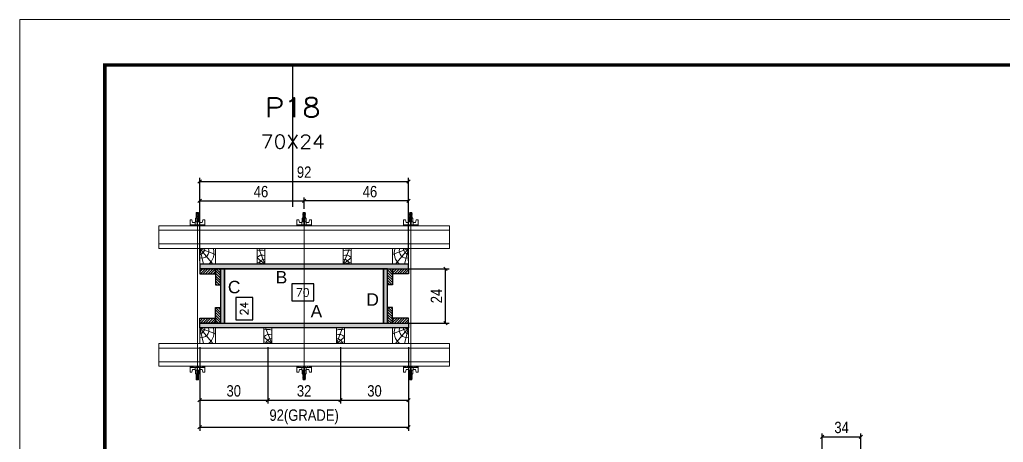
# Model space of a CAD drawing. Header units: millimetres. Extents: x 169816 to 178745, y 96537 to 113647.
# Drawn here: x 171415 to 172281, y 106403 to 106776 of the extents above; entities that cross this region are included whole.
import ezdxf
from ezdxf.enums import TextEntityAlignment as Align

# ---------------------------------------------------------------- set-up
doc = ezdxf.new("R2010")
doc.units = ezdxf.units.MM
doc.linetypes.add('DASHED', pattern=[0.75, 0.5, -0.25])
doc.linetypes.add('HIDDEN', pattern=[0.375, 0.25, -0.125])
for name, color, linetype in [('CHAPA', 1, 'Continuous'), ('COTA', 241, 'Continuous'), ('Cota Seção (2x)', 241, 'Continuous'), ('MEIO_PONT', 93, 'Continuous'), ('Painéis', 200, 'Continuous'), ('SARRAFO', 251, 'Continuous'), ('Texto de Titulo', 7, 'Continuous'), ('Texto Qtd Sarr', 242, 'Continuous'), ('TEXTO_GERAL', 7, 'Continuous')]:
    doc.layers.add(name, color=color, linetype=linetype)
for name, color, linetype, lineweight in [('Folhas', 255, 'Continuous', 9), ('Hachura', 251, 'Continuous', 9), ('Madeira', 126, 'Continuous', 18), ('Perfil Metálico', 224, 'Continuous', 18), ('SARRAFO DE PRESSAO', 251, 'DASHED', 9), ('Texto Seção', 7, 'Continuous', 15)]:
    doc.layers.add(name, color=color, linetype=linetype, lineweight=lineweight)
doc.styles.add('ARIAL', font='arial.ttf')
doc.styles.add('COTA TECNICA', font='techl___.ttf', dxfattribs={"height": 10})
doc.styles.add('COTA TECNICA 2X', font='techl___.ttf', dxfattribs={"height": 10})
doc.styles.add('ROMANS', font='romans.shx')
doc.dimstyles.new('PAINEL', dxfattribs={"dimtxt": 10, "dimasz": 3, "dimexe": 3, "dimexo": 3, "dimgap": 3, "dimtad": 1, "dimdec": 1, "dimzin": 12, "dimdsep": 46, "dimtxsty": 'COTA TECNICA', "dimblk1": 'OBLIQUE', "dimblk2": 'OBLIQUE', "dimsah": 1, "dimcen": 0.9, "dimclrd": 4, "dimclre": 4, "dimclrt": 240, "dimadec": 1, "dimazin": 3, "dimtfac": 1, "dimtdec": 1, "dimtmove": 0, "dimatfit": 3, "dimfxl": 1, "dimtolj": 1, "dimtzin": 12, "dimarcsym": 0})
doc.dimstyles.new('SECAO PILAR', dxfattribs={"dimtxt": 10, "dimasz": 3, "dimexe": 3, "dimexo": 3, "dimgap": 3, "dimtad": 1, "dimdec": 1, "dimlfac": 0.5, "dimzin": 12, "dimdsep": 46, "dimtxsty": 'COTA TECNICA 2X', "dimblk1": 'OBLIQUE', "dimblk2": 'OBLIQUE', "dimsah": 1, "dimcen": 0.9, "dimclrd": 256, "dimclre": 256, "dimclrt": 256, "dimadec": 1, "dimazin": 3, "dimtfac": 1, "dimtdec": 1, "dimtmove": 0, "dimatfit": 3, "dimfxl": 1, "dimtolj": 1, "dimtzin": 12, "dimarcsym": 0})
doc.dimstyles.new('SECÇÃO 2', dxfattribs={"dimtxt": 7, "dimasz": 6, "dimexe": 0.18, "dimexo": 2, "dimgap": -4, "dimtad": 3, "dimdec": 1, "dimlfac": 0.5, "dimzin": 12, "dimdsep": 46, "dimtxsty": 'ROMANS', "dimblk": 'ARCHTICK', "dimcen": 0.09, "dimse1": 1, "dimse2": 1, "dimsd1": 1, "dimsd2": 1, "dimclrd": 180, "dimclre": 5, "dimclrt": 1, "dimadec": 0, "dimazin": 3, "dimtfac": 1, "dimtdec": 1, "dimtofl": 0, "dimtmove": 0, "dimatfit": 3, "dimldrblk": 'ARCHTICK', "dimfxl": 1, "dimtolj": 1, "dimtzin": 0, "dimarcsym": 0})

# ---------------------------------------------------------------- blocks, each defined once
blk = doc.blocks.new('9999999999')
at = {"layer": 'Folhas'}
blk.add_lwpolyline([(98138.98, 34190.21), (99623.98, 34190.21), (99623.98, 35240.21), (98138.98, 35240.21)], close=True, dxfattribs=at)
at = {"layer": 'Folhas', "color": 30, "const_width": 3}
blk.add_lwpolyline([(98213.98, 34230.21), (99583.98, 34230.21), (99583.98, 35200.21), (98213.98, 35200.21)], close=True, dxfattribs=at)
blk = doc.blocks.new('titulo1')
at = {"layer": 'Defpoints', "color": 252, "linetype": 'HIDDEN', "ltscale": 2}
blk.add_line((0, 0), (0, 125), dxfattribs=at)
at = {"layer": 'Defpoints', "style": 'ROMANS', "oblique": 15}
blk.add_attdef('FOLHA', text='', height=10, dxfattribs=at).set_placement((0, 15.58), align=Align.MIDDLE_CENTER)
at = {"layer": 'Texto Qtd Sarr', "color": 3, "style": 'ROMANS', "oblique": 15}
for tag, height, p in [('TITULO', 17, (0, 71.45)), ('SEÇÃO', 12, (0, 41.55))]:
    blk.add_attdef(tag, text='', height=height, dxfattribs=at).set_placement(p, align=Align.MIDDLE_CENTER)
blk = doc.blocks.new('*D600')
at = {"layer": 'Cota Seção (2x)', "color": 180, "lineweight": -2, "transparency": 16777216}
for p, q in [((171673.54, 106542.55), (171654.21, 106542.55)), ((171654.21, 106542.55), (171654.21, 106527.55)), ((171673.54, 106527.55), (171673.54, 106542.55)), ((171654.21, 106527.55), (171673.54, 106527.55))]:
    blk.add_line(p, q, dxfattribs=at)
at = {"layer": 'Defpoints', "color": 0, "transparency": 16777216}
for p in [(171735.11, 106523.55), (171595.11, 106507.9), (171735.11, 106507.9)]:
    blk.add_point(p, dxfattribs=at)
at = {"layer": 'Cota Seção (2x)', "color": 1, "transparency": 16777216, "insert": (171663.88, 106535.05), "char_height": 7, "attachment_point": 5, "style": 'ROMANS'}
blk.add_mtext('\\A1;70', dxfattribs=at)
blk = doc.blocks.new('_ArchTick')
at = {"color": 0, "linetype": 'ByBlock', "const_width": 0.15}
blk.add_lwpolyline([(-0.5, -0.5), (0.5, 0.5)], dxfattribs=at)
blk = doc.blocks.new('*D601')
at = {"layer": 'Cota Seção (2x)', "color": 180, "lineweight": -2, "transparency": 16777216}
for p, q in [((171619.9, 106530.65), (171604.9, 106530.65)), ((171604.9, 106530.65), (171604.9, 106510.98)), ((171619.9, 106510.98), (171619.9, 106530.65)), ((171604.9, 106510.98), (171619.9, 106510.98))]:
    blk.add_line(p, q, dxfattribs=at)
at = {"layer": 'Defpoints', "color": 0, "transparency": 16777216}
for p in [(171595.11, 106555.9), (171623.9, 106555.9), (171595.11, 106507.9)]:
    blk.add_point(p, dxfattribs=at)
at = {"layer": 'Cota Seção (2x)', "color": 1, "transparency": 16777216, "insert": (171612.4, 106520.81), "char_height": 7, "attachment_point": 5, "rotation": 90, "style": 'ROMANS'}
blk.add_mtext('\\A1;24', dxfattribs=at)
blk = doc.blocks.new('_Oblique')
at = {"color": 0, "linetype": 'ByBlock', "lineweight": -2}
blk.add_line((-0.5, -0.5), (0.5, 0.5), dxfattribs=at)
blk = doc.blocks.new('*D954')
at = {"layer": 'Cota Seção (2x)', "lineweight": -2, "transparency": 16777216}
for p, q in [((171741.71, 106555.9), (171792.75, 106555.9)), ((171789.75, 106507.9), (171789.75, 106555.9)), ((171741.71, 106507.9), (171792.75, 106507.9))]:
    blk.add_line(p, q, dxfattribs=at)
at = {"layer": 'Defpoints', "color": 0, "transparency": 16777216}
for p in [(171738.71, 106555.9), (171789.75, 106555.9), (171738.71, 106507.9)]:
    blk.add_point(p, dxfattribs=at)
at = {"layer": 'Cota Seção (2x)', "lineweight": -2, "transparency": 16777216, "xscale": 3, "yscale": 3, "zscale": 3}
for p, rotation in [((171789.75, 106555.9), 90), ((171789.75, 106507.9), 270)]:
    blk.add_blockref('_Oblique', p, dxfattribs=dict(at, rotation=rotation))
at = {"layer": 'Cota Seção (2x)', "transparency": 16777216, "insert": (171781.68, 106531.9), "char_height": 10, "attachment_point": 5, "rotation": 90, "style": 'COTA TECNICA 2X'}
blk.add_mtext('\\A1;24', dxfattribs=at)
blk = doc.blocks.new('*D602')
at = {"layer": 'Cota Seção (2x)', "lineweight": -2, "transparency": 16777216}
for p, q in [((171573.11, 106486.9), (171573.11, 106413.12)), ((171757.11, 106486.9), (171757.11, 106413.12)), ((171573.11, 106416.12), (171757.11, 106416.12))]:
    blk.add_line(p, q, dxfattribs=at)
at = {"layer": 'Defpoints', "color": 0, "transparency": 16777216}
for p in [(171573.11, 106489.9), (171757.11, 106489.9), (171757.11, 106416.12)]:
    blk.add_point(p, dxfattribs=at)
at = {"layer": 'Cota Seção (2x)', "lineweight": -2, "transparency": 16777216, "xscale": 3, "yscale": 3, "zscale": 3, "rotation": 180}
blk.add_blockref('_Oblique', (171573.11, 106416.12), dxfattribs=at)
at = {"layer": 'Cota Seção (2x)', "lineweight": -2, "transparency": 16777216, "xscale": 3, "yscale": 3, "zscale": 3}
blk.add_blockref('_Oblique', (171757.11, 106416.12), dxfattribs=at)
at = {"layer": 'Cota Seção (2x)', "transparency": 16777216, "insert": (171665.11, 106425.34), "char_height": 10, "attachment_point": 5, "style": 'COTA TECNICA 2X'}
blk.add_mtext('\\A1;92(GRADE)', dxfattribs=at)
blk = doc.blocks.new('*D603')
at = {"layer": 'Cota Seção (2x)', "lineweight": -2, "transparency": 16777216}
for p, q in [((171697.11, 106486.9), (171697.11, 106436.96)), ((171757.11, 106486.9), (171757.11, 106436.96)), ((171697.11, 106439.96), (171757.11, 106439.96))]:
    blk.add_line(p, q, dxfattribs=at)
at = {"layer": 'Defpoints', "color": 0, "transparency": 16777216}
for p in [(171697.11, 106489.9), (171757.11, 106489.9), (171757.11, 106439.96)]:
    blk.add_point(p, dxfattribs=at)
at = {"layer": 'Cota Seção (2x)', "lineweight": -2, "transparency": 16777216, "xscale": 3, "yscale": 3, "zscale": 3, "rotation": 180}
blk.add_blockref('_Oblique', (171697.11, 106439.96), dxfattribs=at)
at = {"layer": 'Cota Seção (2x)', "lineweight": -2, "transparency": 16777216, "xscale": 3, "yscale": 3, "zscale": 3}
blk.add_blockref('_Oblique', (171757.11, 106439.96), dxfattribs=at)
at = {"layer": 'Cota Seção (2x)', "transparency": 16777216, "insert": (171727.11, 106448.18), "char_height": 10, "attachment_point": 5, "style": 'COTA TECNICA 2X'}
blk.add_mtext('\\A1;30', dxfattribs=at)
blk = doc.blocks.new('*D604')
at = {"layer": 'Cota Seção (2x)', "lineweight": -2, "transparency": 16777216}
for p, q in [((171573.11, 106486.9), (171573.11, 106436.96)), ((171633.11, 106486.9), (171633.11, 106436.96)), ((171573.11, 106439.96), (171633.11, 106439.96))]:
    blk.add_line(p, q, dxfattribs=at)
at = {"layer": 'Defpoints', "color": 0, "transparency": 16777216}
for p in [(171573.11, 106489.9), (171633.11, 106489.9), (171633.11, 106439.96)]:
    blk.add_point(p, dxfattribs=at)
at = {"layer": 'Cota Seção (2x)', "lineweight": -2, "transparency": 16777216, "xscale": 3, "yscale": 3, "zscale": 3, "rotation": 180}
blk.add_blockref('_Oblique', (171573.11, 106439.96), dxfattribs=at)
at = {"layer": 'Cota Seção (2x)', "lineweight": -2, "transparency": 16777216, "xscale": 3, "yscale": 3, "zscale": 3}
blk.add_blockref('_Oblique', (171633.11, 106439.96), dxfattribs=at)
at = {"layer": 'Cota Seção (2x)', "transparency": 16777216, "insert": (171603.11, 106448.18), "char_height": 10, "attachment_point": 5, "style": 'COTA TECNICA 2X'}
blk.add_mtext('\\A1;30', dxfattribs=at)
blk = doc.blocks.new('*D605')
at = {"layer": 'Cota Seção (2x)', "lineweight": -2, "transparency": 16777216}
for p, q in [((171633.11, 106486.9), (171633.11, 106436.96)), ((171697.11, 106486.9), (171697.11, 106436.96)), ((171633.11, 106439.96), (171697.11, 106439.96))]:
    blk.add_line(p, q, dxfattribs=at)
at = {"layer": 'Defpoints', "color": 0, "transparency": 16777216}
for p in [(171633.11, 106489.9), (171697.11, 106489.9), (171697.11, 106439.96)]:
    blk.add_point(p, dxfattribs=at)
at = {"layer": 'Cota Seção (2x)', "lineweight": -2, "transparency": 16777216, "xscale": 3, "yscale": 3, "zscale": 3, "rotation": 180}
blk.add_blockref('_Oblique', (171633.11, 106439.96), dxfattribs=at)
at = {"layer": 'Cota Seção (2x)', "lineweight": -2, "transparency": 16777216, "xscale": 3, "yscale": 3, "zscale": 3}
blk.add_blockref('_Oblique', (171697.11, 106439.96), dxfattribs=at)
at = {"layer": 'Cota Seção (2x)', "transparency": 16777216, "insert": (171665.11, 106448.18), "char_height": 10, "attachment_point": 5, "style": 'COTA TECNICA 2X'}
blk.add_mtext('\\A1;32', dxfattribs=at)
blk = doc.blocks.new('*D606')
at = {"layer": 'Cota Seção (2x)', "lineweight": -2, "transparency": 16777216}
for p, q in [((171573.11, 106562.9), (171573.11, 106636)), ((171573.11, 106633), (171757.11, 106633)), ((171757.11, 106562.9), (171757.11, 106636))]:
    blk.add_line(p, q, dxfattribs=at)
at = {"layer": 'Defpoints', "color": 0, "transparency": 16777216}
for p in [(171757.11, 106633), (171573.11, 106559.9), (171757.11, 106559.9)]:
    blk.add_point(p, dxfattribs=at)
at = {"layer": 'Cota Seção (2x)', "lineweight": -2, "transparency": 16777216, "xscale": 3, "yscale": 3, "zscale": 3, "rotation": 180}
blk.add_blockref('_Oblique', (171573.11, 106633), dxfattribs=at)
at = {"layer": 'Cota Seção (2x)', "lineweight": -2, "transparency": 16777216, "xscale": 3, "yscale": 3, "zscale": 3}
blk.add_blockref('_Oblique', (171757.11, 106633), dxfattribs=at)
at = {"layer": 'Cota Seção (2x)', "transparency": 16777216, "insert": (171665.11, 106641.09), "char_height": 10, "attachment_point": 5, "style": 'COTA TECNICA 2X'}
blk.add_mtext('\\A1;92', dxfattribs=at)
blk = doc.blocks.new('*D579')
at = {"layer": 'Cota Seção (2x)', "lineweight": -2, "transparency": 16777216}
for p, q in [((171573.11, 106596.9), (171573.11, 106618.8)), ((171573.11, 106615.8), (171665.18, 106615.8)), ((171665.18, 106608.7), (171665.18, 106618.8))]:
    blk.add_line(p, q, dxfattribs=at)
at = {"layer": 'Defpoints', "color": 0, "transparency": 16777216}
for p in [(171665.18, 106615.8), (171665.18, 106605.7), (171573.11, 106593.9)]:
    blk.add_point(p, dxfattribs=at)
at = {"layer": 'Cota Seção (2x)', "lineweight": -2, "transparency": 16777216, "xscale": 3, "yscale": 3, "zscale": 3, "rotation": 180}
blk.add_blockref('_Oblique', (171573.11, 106615.8), dxfattribs=at)
at = {"layer": 'Cota Seção (2x)', "lineweight": -2, "transparency": 16777216, "xscale": 3, "yscale": 3, "zscale": 3}
blk.add_blockref('_Oblique', (171665.18, 106615.8), dxfattribs=at)
at = {"layer": 'Cota Seção (2x)', "transparency": 16777216, "insert": (171627.11, 106623.9), "char_height": 10, "attachment_point": 5, "style": 'COTA TECNICA 2X'}
blk.add_mtext('\\A1;46', dxfattribs=at)
blk = doc.blocks.new('*D580')
at = {"layer": 'Cota Seção (2x)', "lineweight": -2, "transparency": 16777216}
for p, q in [((171665.18, 106608.7), (171665.18, 106618.8)), ((171757.11, 106615.8), (171665.18, 106615.8)), ((171757.11, 106596.9), (171757.11, 106618.8))]:
    blk.add_line(p, q, dxfattribs=at)
at = {"layer": 'Defpoints', "color": 0, "transparency": 16777216}
for p in [(171665.18, 106615.8), (171665.18, 106605.7), (171757.11, 106593.9)]:
    blk.add_point(p, dxfattribs=at)
at = {"layer": 'Cota Seção (2x)', "lineweight": -2, "transparency": 16777216, "xscale": 3, "yscale": 3, "zscale": 3, "rotation": 180}
blk.add_blockref('_Oblique', (171665.18, 106615.8), dxfattribs=at)
at = {"layer": 'Cota Seção (2x)', "lineweight": -2, "transparency": 16777216, "xscale": 3, "yscale": 3, "zscale": 3}
blk.add_blockref('_Oblique', (171757.11, 106615.8), dxfattribs=at)
at = {"layer": 'Cota Seção (2x)', "transparency": 16777216, "insert": (171723.11, 106623.9), "char_height": 10, "attachment_point": 5, "style": 'COTA TECNICA 2X'}
blk.add_mtext('\\A1;46', dxfattribs=at)
blk = doc.blocks.new('C')
at = {"layer": 'Hachura', "color": 0}
for p, q in [((0, 3.22), (0, -3.22)), ((0.45, 3.22), (0, 3.22)), ((0.46, 3.16), (0, 3.16)), ((0.46, 3.05), (0, 3.05)), ((0.46, 2.88), (0, 2.88)), ((0, 2.75), (0, -1.16)), ((0.46, 2.65), (0, 2.65)), ((0.46, 2.23), (0, 2.23)), ((0.46, 1.51), (0, 1.51)), ((0.39, 0.49), (0.17, 0.49)), ((0.45, -3.23), (0.45, 3.22)), ((0.45, 3.22), (2.58, 3.22)), ((1.74, 0.97), (0.45, 0.97)), ((1.45, 0.1), (0.45, 0.1)), ((1.35, 1.94), (1.35, 0.96)), ((2.58, 2.39), (1.47, 2.09)), ((1.74, -0.97), (1.74, 0.97)), ((1.74, 0.97), (1.74, 0.84)), ((1.74, 0.97), (1.74, 0.84)), ((1.74, 0.84), (3.35, 0.84)), ((3.35, 0.45), (1.74, 0.45)), ((2.58, 3.22), (2.58, 2.39)), ((3.32, 0.84), (3.32, -0.84)), ((3.35, 0.84), (3.35, -0.84)), ((3.68, 0.45), (3.35, 0.45)), ((3.84, -0.52), (3.35, 0.45)), ((3.35, 0.06), (3.67, -0.57)), ((3.68, 0.45), (4.16, -0.52)), ((3.72, 0.5), (4.25, -0.57)), ((4.37, -0.55), (3.83, 0.53)), ((4.15, 0.45), (3.93, 0.45)), ((4.42, -0.52), (3.93, 0.45)), ((4.15, 0.45), (4.26, 0.45)), ((4.26, 0.45), (4.74, -0.52)), ((4.3, 0.5), (4.83, -0.57)), ((4.95, -0.55), (4.41, 0.53)), ((4.51, 0.45), (4.84, 0.45)), ((5, -0.52), (4.51, 0.45)), ((4.84, 0.45), (5.32, -0.52)), ((4.88, 0.5), (5.41, -0.57)), ((5.53, -0.55), (4.99, 0.53)), ((5.58, -0.52), (5.09, 0.45)), ((5.42, 0.45), (5.09, 0.45)), ((5.58, -0.52), (5.09, 0.45)), ((5.42, 0.45), (5.74, -0.19)), ((5.46, 0.5), (5.74, -0.07)), ((5.74, 0.19), (5.57, 0.53)), ((5.74, 0.32), (5.68, 0.45)), ((5.68, 0.45), (5.74, 0.45)), ((5.74, 0.45), (5.9, 0.29)), ((5.74, 0.45), (5.74, -0.52)), ((5.9, -0.36), (5.9, 0.29)), ((0.45, 0), (0, 0)), ((0.46, -1.52), (0, -1.52)), ((0.46, -2.23), (0, -2.23)), ((0.46, -2.65), (0, -2.65)), ((0.46, -2.88), (0, -2.88)), ((0.46, -3.05), (0, -3.05)), ((0.46, -3.16), (0, -3.16)), ((0, -3.22), (2.57, -3.22)), ((0.08, -0.48), (0.29, -0.48)), ((0.29, -0.48), (0.4, -0.48)), ((0.45, 0), (0.45, -0.97)), ((0.45, -0.16), (1.45, -0.16)), ((0.45, -0.65), (0.45, -0.32)), ((0.45, -3.23), (0.45, -0.65)), ((0.45, -0.97), (1.74, -0.97)), ((1.35, -1.94), (1.35, -0.97)), ((2.58, -2.39), (1.47, -2.1)), ((3.35, -0.32), (1.74, -0.32)), ((3.35, -0.84), (1.74, -0.84)), ((2.58, -3.23), (2.58, -2.39)), ((3.35, -0.07), (3.58, -0.52)), ((3.35, -0.52), (3.58, -0.52)), ((3.84, -0.52), (4.16, -0.52)), ((4.42, -0.52), (4.74, -0.52)), ((4.63, -0.52), (4.74, -0.52)), ((5, -0.52), (5.32, -0.52)), ((5.58, -0.52), (5.74, -0.52)), ((5.74, -0.52), (5.9, -0.36)), ((5.74, -0.52), (5.74, -0.52))]:
    blk.add_line(p, q, dxfattribs=at)
for centre, radius, start, end in [((1.52, 1.94), 0.161, 104.7436, 180), ((1.44, -0.03), 0.129, 272.695, 87.305), ((3.81, 0.39), 0.143, 25.5688, 154.4312), ((4.39, 0.39), 0.143, 25.5688, 154.4312), ((4.97, 0.39), 0.143, 25.5688, 154.4312), ((5.55, 0.39), 0.143, 25.5688, 154.4312), ((0.17, -0.37), 0.174, 221.744, 317.8592), ((1.52, -1.94), 0.161, 180, 255.2564), ((3.71, -0.4), 0.174, 222.1408, 318.256), ((4.29, -0.4), 0.174, 222.1408, 318.256), ((4.87, -0.4), 0.174, 222.1408, 318.256), ((5.45, -0.4), 0.174, 222.1408, 318.256), ((5.61, -0.4), 0.174, 317.8592, 318.256)]:
    blk.add_arc(centre, radius, start, end, dxfattribs=at)
blk = doc.blocks.new('PONTALETE')
at = {"layer": 'Madeira'}
for q in [(2.71, 7), (7, 5.76), (7, 1.74)]:
    blk.add_line((0, 0), q, dxfattribs=at)
blk.add_lwpolyline([(0, 0), (7, 0), (7, 7), (0, 7)], close=True, dxfattribs=at)
for centre, radius, start, end in [((2.04, 0.06), 6.23, 37.2818, 109.0913), ((1.09, 0.9), 3.19, 343.603, 109.9847), ((-0.21, -0.78), 3.09, 14.6322, 86.0383)]:
    blk.add_arc(centre, radius, start, end, dxfattribs=at)
blk = doc.blocks.new('MEIO PONTALETE')
at = {"layer": 'Madeira'}
for q in [(2.71, 7), (3.5, 2.88), (3.5, 0.87)]:
    blk.add_line((0, 0), q, dxfattribs=at)
blk.add_lwpolyline([(0, 0), (3.5, 0), (3.5, 7), (0, 7)], close=True, dxfattribs=at)
for centre, radius, start, end in [((2.04, 0.06), 6.23, 76.4499, 109.0913), ((1.09, 0.9), 3.19, 40.9063, 109.9847), ((-0.21, -0.78), 3.09, 14.6322, 86.0383)]:
    blk.add_arc(centre, radius, start, end, dxfattribs=at)
blk = doc.blocks.new('*D1059')
at = {"layer": 'COTA', "color": 4, "lineweight": -2, "transparency": 16777216}
for p, q in [((172121.61, 106380.06), (172121.61, 106410.71)), ((172121.61, 106407.71), (172155.61, 106407.71)), ((172155.61, 106394.06), (172155.61, 106410.71))]:
    blk.add_line(p, q, dxfattribs=at)
at = {"layer": 'Defpoints', "color": 0, "transparency": 16777216}
for p in [(172155.61, 106407.71), (172155.61, 106391.06), (172121.61, 106377.06)]:
    blk.add_point(p, dxfattribs=at)
at = {"layer": 'COTA', "color": 4, "lineweight": -2, "transparency": 16777216, "xscale": 3, "yscale": 3, "zscale": 3, "rotation": 180}
blk.add_blockref('_Oblique', (172121.61, 106407.71), dxfattribs=at)
at = {"layer": 'COTA', "color": 4, "lineweight": -2, "transparency": 16777216, "xscale": 3, "yscale": 3, "zscale": 3}
blk.add_blockref('_Oblique', (172155.61, 106407.71), dxfattribs=at)
at = {"layer": 'COTA', "color": 240, "transparency": 16777216, "insert": (172138.61, 106415.93), "char_height": 10, "attachment_point": 5, "style": 'COTA TECNICA'}
blk.add_mtext('\\A1;34', dxfattribs=at)

msp = doc.modelspace()

# ---------------------------------------------------------------- hatches: boundary and pattern name
at = {"layer": 'Hachura'}
h = msp.add_hatch(color=256, dxfattribs=at)
h.dxf.hatch_style = 1
h.paths.add_polyline_path([(171757.11, 106555.9), (171757.11, 106559.9), (171573.11, 106559.9), (171573.11, 106555.9)])
h = msp.add_hatch(color=256, dxfattribs=at)
h.dxf.hatch_style = 1
h.paths.add_polyline_path([(171757.11, 106555.9), (171757.11, 106559.9), (171573.11, 106559.9), (171573.11, 106555.9)])
h = msp.add_hatch(dxfattribs=at)
h.set_pattern_fill('ANSI31', color=256, scale=0.5, angle=180, style=0)
h.set_pattern_definition([(225, (162449.1597, 83626.4899), (1.12253202, -1.12253202), [])])
h.paths.add_polyline_path([(171587.11, 106555.9), (171587.11, 106551.5), (171573.11, 106551.5), (171573.11, 106555.9)])
h = msp.add_hatch(dxfattribs=at)
h.set_pattern_fill('ANSI31', color=256, scale=0.5, angle=90, style=0)
h.set_pattern_definition([(135, (148807.3034, 116020.8499), (-1.12253202, -1.12253202), [])])
h.paths.add_polyline_path([(171591.51, 106541.9), (171587.11, 106541.9), (171587.11, 106555.9), (171591.51, 106555.9)])
h = msp.add_hatch(color=256, dxfattribs=at)
h.dxf.hatch_style = 1
h.paths.add_polyline_path([(171591.51, 106507.9), (171595.11, 106507.9), (171595.11, 106555.9), (171591.51, 106555.9)])
h = msp.add_hatch(color=256, dxfattribs=at)
h.dxf.hatch_style = 1
h.paths.add_polyline_path([(171591.51, 106507.9), (171595.11, 106507.9), (171595.11, 106555.9), (171591.51, 106555.9)])
h = msp.add_hatch(color=256, dxfattribs=at)
h.dxf.hatch_style = 1
h.paths.add_polyline_path([(171735.11, 106507.9), (171738.71, 106507.9), (171738.71, 106555.9), (171735.11, 106555.9)])
h = msp.add_hatch(color=256, dxfattribs=at)
h.dxf.hatch_style = 1
h.paths.add_polyline_path([(171735.11, 106507.9), (171738.71, 106507.9), (171738.71, 106555.9), (171735.11, 106555.9)])
h = msp.add_hatch(dxfattribs=at)
h.set_pattern_fill('ANSI31', color=256, scale=0.5, angle=90, style=0)
h.set_pattern_definition([(135, (148847.3034, 116020.8499), (-1.12253202, -1.12253202), [])])
h.paths.add_polyline_path([(171738.71, 106541.9), (171743.11, 106541.9), (171743.11, 106555.9), (171738.71, 106555.9)])
h = msp.add_hatch(dxfattribs=at)
h.set_pattern_fill('ANSI31', color=256, scale=0.5, angle=180, style=0)
h.set_pattern_definition([(225, (162254.1597, 83626.4899), (1.12253202, -1.12253202), [])])
h.paths.add_polyline_path([(171743.11, 106555.9), (171743.11, 106551.5), (171757.11, 106551.5), (171757.11, 106555.9)])
h = msp.add_hatch(dxfattribs=at)
h.set_pattern_fill('ANSI31', color=256, scale=0.5, angle=90, style=0)
h.set_pattern_definition([(135, (148807.3034, 116010.8499), (-1.12253202, -1.12253202), [])])
h.paths.add_polyline_path([(171591.51, 106521.9), (171587.11, 106521.9), (171587.11, 106507.9), (171591.51, 106507.9)])
h = msp.add_hatch(dxfattribs=at)
h.set_pattern_fill('ANSI31', color=256, scale=0.5, angle=90, style=0)
h.set_pattern_definition([(135, (148847.3034, 116010.8499), (-1.12253202, -1.12253202), [])])
h.paths.add_polyline_path([(171738.71, 106521.9), (171743.11, 106521.9), (171743.11, 106507.9), (171738.71, 106507.9)])
h = msp.add_hatch(dxfattribs=at)
h.set_pattern_fill('ANSI31', color=256, scale=0.5, angle=180, style=0)
h.set_pattern_definition([(225, (162449.1597, 83616.4899), (1.12253202, -1.12253202), [])])
h.paths.add_polyline_path([(171587.11, 106507.9), (171587.11, 106512.3), (171573.11, 106512.3), (171573.11, 106507.9)])
h = msp.add_hatch(dxfattribs=at)
h.set_pattern_fill('ANSI31', color=256, scale=0.5, angle=180, style=0)
h.set_pattern_definition([(225, (162254.1597, 83616.4899), (1.12253202, -1.12253202), [])])
h.paths.add_polyline_path([(171743.11, 106507.9), (171743.11, 106512.3), (171757.11, 106512.3), (171757.11, 106507.9)])
h = msp.add_hatch(color=256, dxfattribs=at)
h.dxf.hatch_style = 1
h.paths.add_polyline_path([(171757.11, 106507.9), (171757.11, 106503.9), (171573.11, 106503.9), (171573.11, 106507.9)])
h = msp.add_hatch(color=256, dxfattribs=at)
h.dxf.hatch_style = 1
h.paths.add_polyline_path([(171757.11, 106507.9), (171757.11, 106503.9), (171573.11, 106503.9), (171573.11, 106507.9)])

# ---------------------------------------------------------------- linework, layer by layer
at = {"layer": 'CHAPA'}
for points in [[(171757.11, 106555.9), (171757.11, 106559.9), (171573.11, 106559.9), (171573.11, 106555.9)], [(171757.11, 106555.9), (171757.11, 106559.9), (171573.11, 106559.9), (171573.11, 106555.9)], [(171591.51, 106507.9), (171595.11, 106507.9), (171595.11, 106555.9), (171591.51, 106555.9)], [(171591.51, 106507.9), (171595.11, 106507.9), (171595.11, 106555.9), (171591.51, 106555.9)], [(171735.11, 106507.9), (171738.71, 106507.9), (171738.71, 106555.9), (171735.11, 106555.9)], [(171735.11, 106507.9), (171738.71, 106507.9), (171738.71, 106555.9), (171735.11, 106555.9)], [(171757.11, 106507.9), (171757.11, 106503.9), (171573.11, 106503.9), (171573.11, 106507.9)], [(171757.11, 106507.9), (171757.11, 106503.9), (171573.11, 106503.9), (171573.11, 106507.9)]]:
    msp.add_lwpolyline(points, close=True, dxfattribs=at)
at = {"layer": 'Hachura'}
for p, q in [((171571.11, 106459.1), (171571.1, 106600.9)), ((171665.11, 106459.1), (171665.12, 106600.9)), ((171759.11, 106459.1), (171759.12, 106600.9))]:
    msp.add_line(p, q, dxfattribs=at)
at = {"layer": 'Madeira'}
for points in [[(171757.11, 106559.9), (171757.11, 106573.9), (171573.11, 106573.9), (171573.11, 106559.9)], [(171757.11, 106503.9), (171757.11, 106489.9), (171573.11, 106489.9), (171573.11, 106503.9)]]:
    msp.add_lwpolyline(points, close=True, dxfattribs=at)
at = {"layer": 'Painéis'}
msp.add_lwpolyline([(171595.11, 106555.9), (171595.11, 106507.9), (171735.11, 106507.9), (171735.11, 106555.9)], close=True, dxfattribs=at)
at = {"layer": 'Perfil Metálico'}
for points in [[(171793.11, 106593.9), (171793.11, 106573.9), (171537.11, 106573.9), (171537.11, 106593.9)], [(171537.11, 106577.9), (171537.11, 106589.9), (171793.11, 106589.9), (171793.11, 106577.9)], [(171793.11, 106469.9), (171793.11, 106489.9), (171537.11, 106489.9), (171537.11, 106469.9)], [(171537.11, 106485.9), (171537.11, 106473.9), (171793.11, 106473.9), (171793.11, 106485.9)]]:
    msp.add_lwpolyline(points, close=True, dxfattribs=at)
at = {"layer": 'SARRAFO'}
for points in [[(171573.11, 106551.5), (171587.11, 106551.5), (171587.11, 106555.9), (171573.11, 106555.9)], [(171587.11, 106555.9), (171587.11, 106541.9), (171591.51, 106541.9), (171591.51, 106555.9)], [(171743.11, 106555.9), (171743.11, 106541.9), (171738.71, 106541.9), (171738.71, 106555.9)], [(171757.11, 106551.5), (171743.11, 106551.5), (171743.11, 106555.9), (171757.11, 106555.9)], [(171587.11, 106507.9), (171587.11, 106521.9), (171591.51, 106521.9), (171591.51, 106507.9)], [(171743.11, 106507.9), (171743.11, 106521.9), (171738.71, 106521.9), (171738.71, 106507.9)], [(171573.11, 106512.3), (171587.11, 106512.3), (171587.11, 106507.9), (171573.11, 106507.9)], [(171757.11, 106512.3), (171743.11, 106512.3), (171743.11, 106507.9), (171757.11, 106507.9)]]:
    msp.add_lwpolyline(points, close=True, dxfattribs=at)

# ---------------------------------------------------------------- block references
at = {"layer": 'Hachura', "linetype": 'Continuous', "yscale": 2, "zscale": 2}
for p, xscale, rotation in [((171571.11, 106593.9), -2, 270), ((171665.11, 106593.9), 2, 90), ((171759.11, 106593.9), 2, 90), ((171571.11, 106469.9), 2, 269.9999999999999), ((171665.11, 106469.9), -2, 90), ((171759.11, 106469.9), -2, 90)]:
    msp.add_blockref('C', p, dxfattribs=dict(at, xscale=xscale, rotation=rotation))
at = {"layer": 'MEIO_PONT', "yscale": 2, "zscale": 2}
for p, xscale, rotation in [((171573.11, 106573.9), 2, 269.9999999999999), ((171757.11, 106573.9), -2, 90), ((171573.11, 106503.9), 2, 269.9999999999999), ((171757.11, 106503.9), -2, 90)]:
    msp.add_blockref('PONTALETE', p, dxfattribs=dict(at, xscale=xscale, rotation=rotation))
at = {"layer": 'MEIO_PONT', "yscale": 1.999999997962732, "zscale": 1.999999997962732}
for p, xscale in [((171630.61, 106559.9), -1.999999997962732), ((171699.61, 106559.9), 1.999999997962732), ((171636.61, 106489.9), -1.999999997962732), ((171693.61, 106489.9), 1.999999997962732)]:
    msp.add_blockref('MEIO PONTALETE', p, dxfattribs=dict(at, xscale=xscale))
at = {"layer": 'SARRAFO DE PRESSAO', "color": 6, "linetype": 'ByBlock'}
msp.add_blockref('9999999999', (73275.54, 71535.45), dxfattribs=at)
at = {"layer": 'Texto Seção'}
ref = msp.add_blockref('titulo1', (171655.11, 106610.65), dxfattribs=at)
ref.add_attrib('TITULO', 'P18', dxfattribs={"layer": 'Texto de Titulo', "color": 7, "height": 17, "style": 'ROMANS', "width": 1.1}).set_placement((171655.11, 106698.15), align=Align.MIDDLE_CENTER)
ref.add_attrib('SEÇÃO', '70X24', dxfattribs={"layer": 'Texto de Titulo', "color": 7, "height": 12, "style": 'ROMANS', "width": 1.1}).set_placement((171655.11, 106668.15), align=Align.MIDDLE_CENTER)

# ---------------------------------------------------------------- texts
at = {"layer": 'TEXTO_GERAL', "style": 'ARIAL'}
for s, p in [('B', (171645.11, 106548.45)), ('C', (171603.5, 106539.8)), ('D', (171725.45, 106528.8)), ('A', (171675.93, 106518.49))]:
    msp.add_text(s, height=11, dxfattribs=at).set_placement(p, align=Align.MIDDLE_CENTER)

# ---------------------------------------------------------------- dimensions: what is measured, and where the dimension line sits
at = {"layer": 'COTA'}
dim = msp.add_linear_dim(base=(172155.61, 106407.71), p1=(172121.61, 106377.06), p2=(172155.61, 106391.06), dimstyle='PAINEL', dxfattribs=at)
dim.commit()
dim.dimension.update_dxf_attribs({"geometry": '*D1059', "text_midpoint": (172138.61, 106415.93)})
at = {"layer": 'Cota Seção (2x)', "color": 241}
for base, p1, p2, picture, middle in [((171757.11, 106633), (171573.11, 106559.9), (171757.11, 106559.9), '*D606', (171665.11, 106641.09)), ((171633.11, 106439.96), (171573.11, 106489.9), (171633.11, 106489.9), '*D604', (171603.11, 106448.18)), ((171697.11, 106439.96), (171633.11, 106489.9), (171697.11, 106489.9), '*D605', (171665.11, 106448.18)), ((171757.11, 106439.96), (171697.11, 106489.9), (171757.11, 106489.9), '*D603', (171727.11, 106448.18))]:
    dim = msp.add_linear_dim(base=base, p1=p1, p2=p2, dimstyle='SECAO PILAR', dxfattribs=at)
    dim.commit()
    dim.dimension.update_dxf_attribs({"geometry": picture, "text_midpoint": middle})
for base, p1, p2, dimstyle, picture, middle in [((171665.18, 106615.8), (171573.11, 106593.9), (171665.18, 106605.7), 'SECAO PILAR', '*D579', (171627.11, 106615.8)), ((171735.11, 106523.55), (171595.11, 106507.9), (171735.11, 106507.9), 'SECÇÃO 2', '*D600', (171663.88, 106523.55))]:
    dim = msp.add_linear_dim(base=base, p1=p1, p2=p2, dimstyle=dimstyle, dxfattribs=at)
    dim.commit()
    dim.dimension.update_dxf_attribs({"geometry": picture, "text_midpoint": middle, "dimtype": 160})
for base, p1, p2, angle, dimstyle, picture, middle in [((171665.18, 106615.8), (171757.11, 106593.9), (171665.18, 106605.7), 180, 'SECAO PILAR', '*D580', (171723.11, 106615.8)), ((171623.9, 106555.9), (171595.11, 106507.9), (171595.11, 106555.9), 90, 'SECÇÃO 2', '*D601', (171623.9, 106520.81))]:
    dim = msp.add_linear_dim(base=base, p1=p1, p2=p2, angle=angle, dimstyle=dimstyle, dxfattribs=at)
    dim.commit()
    dim.dimension.update_dxf_attribs({"geometry": picture, "text_midpoint": middle, "dimtype": 160})
dim = msp.add_linear_dim(base=(171789.75, 106555.9), p1=(171738.71, 106507.9), p2=(171738.71, 106555.9), angle=90, dimstyle='SECAO PILAR', dxfattribs=at)
dim.commit()
dim.dimension.update_dxf_attribs({"geometry": '*D954', "text_midpoint": (171781.68, 106531.9)})
dim = msp.add_linear_dim(base=(171757.11, 106416.12), p1=(171573.11, 106489.9), p2=(171757.11, 106489.9), text='<>(GRADE)', dimstyle='SECAO PILAR', dxfattribs=at)
dim.commit()
dim.dimension.update_dxf_attribs({"geometry": '*D602', "text_midpoint": (171665.11, 106425.34)})

doc.saveas('drawing.dxf')
